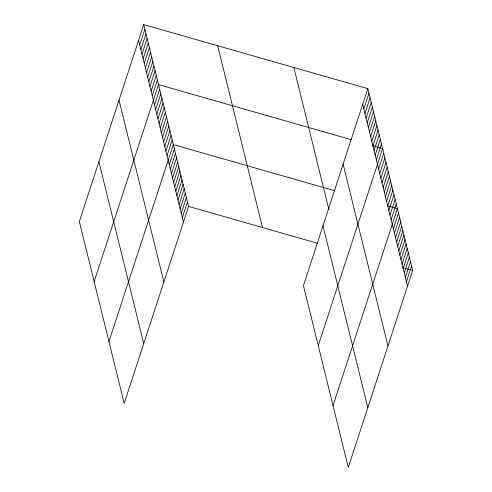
<?xml version="1.0" encoding="UTF-8"?>
<svg xmlns="http://www.w3.org/2000/svg" width="492" height="492" viewBox="0 0 492 492"><rect width="100%" height="100%" fill="white"/><g stroke="black" fill="none" stroke-linecap="round" stroke-linejoin="round"><path stroke-width="0.74" d="M143.719 24.6L79.347 221.548L124.193 403.354L188.565 206.406L143.719 24.6L367.807 88.646L412.653 270.452L348.281 467.4L303.435 285.594L367.807 88.646M139.716 44.944L144.857 29.212M140.853 49.557L145.995 33.831M141.991 54.169L147.133 38.444M143.135 58.788L148.27 43.062M144.273 63.4L149.408 47.675M145.411 68.019L150.552 52.293M146.548 72.631L151.69 56.906M147.686 77.25L152.827 61.518M148.824 81.863L153.965 66.137M149.962 86.475L155.103 70.75M151.099 91.094L156.241 75.368M152.237 95.706L157.379 79.981M94.144 281.541L158.516 84.593L351.62 139.783M154.513 104.937L159.654 89.212M155.656 109.55L160.792 93.824M156.794 114.169L161.93 98.443M157.932 118.781L163.073 103.056M159.07 123.4L164.211 107.674M160.208 128.012L165.349 112.287M161.345 132.631L166.487 116.899M162.483 137.243L167.624 121.518M163.621 141.856L168.762 126.13M164.758 146.475L169.9 130.749M165.896 151.087L171.038 135.362M167.034 155.706L172.175 139.98M108.941 341.54L173.313 144.593L334.726 190.724M169.266 164.734L174.402 149.008M170.355 169.15L175.496 153.424M171.444 173.565L176.585 157.84M172.532 177.981L177.673 162.255M173.621 182.397L178.762 166.671M174.709 186.812L179.851 171.087M175.798 191.228L180.939 175.496M176.886 195.644L182.028 179.912M177.975 200.06L183.116 184.328M179.063 204.469L184.205 188.743M180.152 208.885L185.293 193.159M181.247 213.3L186.382 197.575M182.335 217.716L187.47 201.991M363.809 108.99L368.951 93.265M364.947 113.603L370.089 97.877M366.085 118.221L371.226 102.49M367.223 122.834L372.364 107.108M368.36 127.446L373.502 111.721M369.498 132.065L374.64 116.34M370.636 136.678L375.777 120.952M371.774 141.296L376.915 125.565M372.918 145.909L378.053 130.183M374.055 150.521L379.191 134.796M375.193 155.14L380.334 139.414M376.331 159.752L381.472 144.027M318.238 345.587L382.61 148.645L372.745 145.823M378.606 168.984L383.748 153.258M379.744 173.602L384.885 157.87M380.882 178.215L386.023 162.489M382.02 182.827L387.161 167.102M383.157 187.446L388.299 171.72M384.295 192.058L389.436 176.333M385.439 196.677L390.574 180.945M386.577 201.29L391.712 185.564M387.714 205.908L392.856 190.176M388.852 210.521L393.994 194.795M389.99 215.133L395.131 199.408M391.128 219.752L396.269 204.026M333.035 405.586L397.407 208.639L387.548 205.822M393.354 228.78L398.495 213.054M394.443 233.196L399.584 217.47M395.531 237.611L400.673 221.886M396.62 242.027L401.761 226.302M397.714 246.443L402.85 230.717M398.803 250.858L403.938 235.133M399.891 255.274L405.033 239.549M400.98 259.69L406.121 243.958M402.069 264.106L407.21 248.374M403.157 268.521L408.298 252.79M404.246 272.931L409.387 257.205M405.334 277.347L410.476 261.621M406.423 281.762L411.564 266.037M188.565 206.406L317.66 243.306M402.794 267.636L412.653 270.452M362.672 104.372L407.511 286.178M343.121 164.174L387.967 345.981M293.859 67.509L328.902 209.58M322.986 225.791L367.825 407.597M217.667 45.738L262.513 227.544M138.578 40.326L183.424 222.132M119.033 100.128L163.873 281.934M98.892 161.745L143.738 343.551"/></g></svg>
